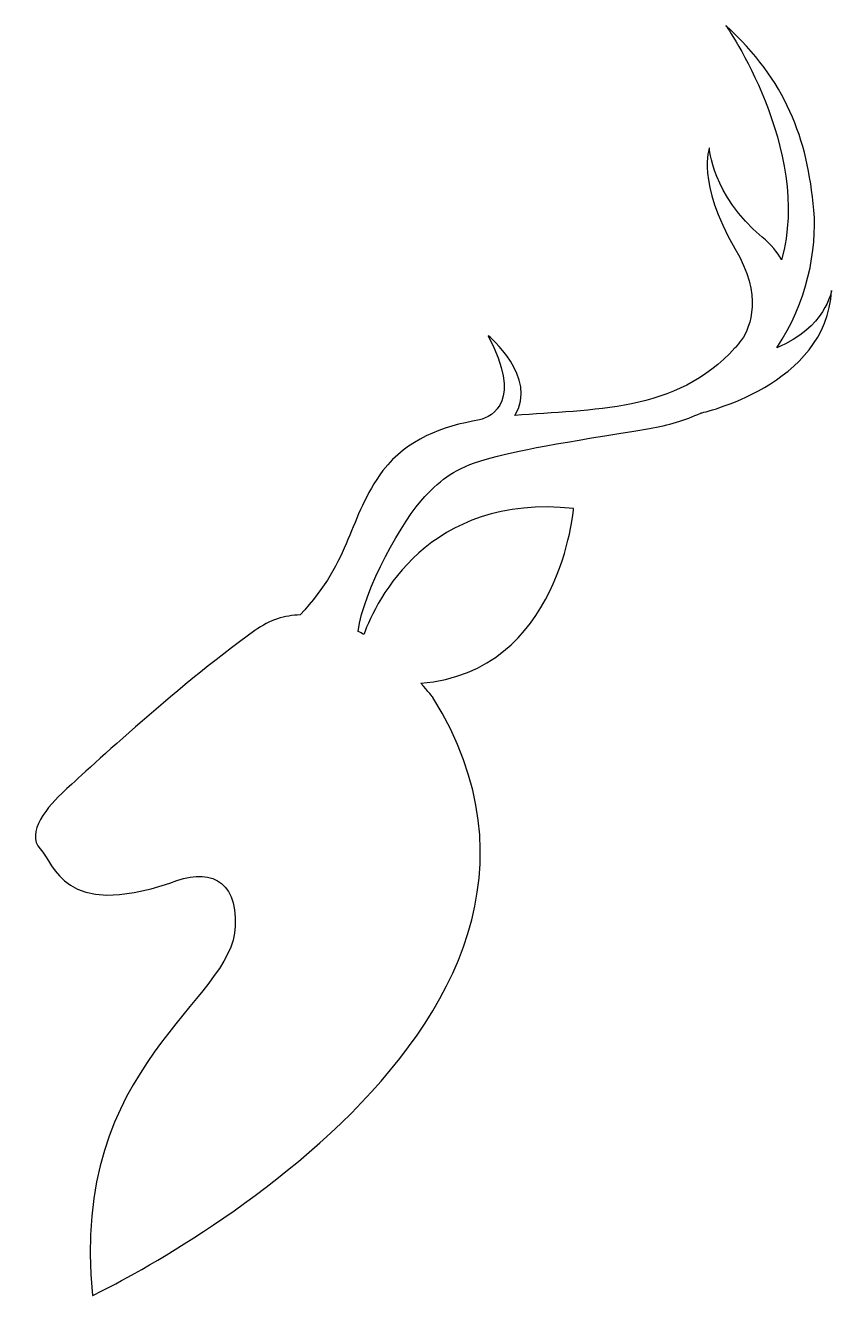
# Model space of a CAD drawing. Header units: centimetres. Extents: x -6.7 to 6.6, y -10.5 to 10.5.
import ezdxf

# ---------------------------------------------------------------- set-up
doc = ezdxf.new("R2010")
doc.units = ezdxf.units.CM
doc.header["$MEASUREMENT"] = 0
doc.layers.add('Layer 1', color=7, linetype='Continuous')

msp = doc.modelspace()

# ---------------------------------------------------------------- linework, layer by layer
at = {"layer": 'Layer 1'}
msp.add_open_spline([(-6.07121, -2.1435), (-5.78776, -1.88849), (-4.30064, -0.48623), (-2.94092, 0.49119), (-2.94092, 0.49119), (-2.69652, 0.66695), (-2.44612, 0.74022), (-2.19831, 0.74784), (-2.19831, 0.74784), (-1.32952, 1.67531), (-1.41538, 2.3364), (-0.8325, 3.12883), (-0.8325, 3.12883), (-0.42507, 3.64186), (0.13402, 3.85567), (0.75881, 3.96153), (0.75881, 3.96153), (0.98156, 4.02056), (1.46612, 4.27511), (0.90327, 5.34832), (0.90327, 5.34832), (0.90327, 5.34832), (1.73568, 4.66644), (1.34031, 4.03347), (1.34031, 4.03347), (2.59941, 4.14438), (4.00739, 4.07125), (4.96841, 5.15128), (4.96841, 5.15128), (4.96841, 5.15128), (4.96841, 5.15099), (4.96841, 5.15099), (4.96841, 5.15099), (4.96841, 5.15099), (4.96934, 5.15136), (4.96934, 5.15136), (4.96934, 5.15136), (5.00636, 5.19256), (5.04247, 5.23574), (5.07859, 5.28106), (5.07859, 5.28106), (5.22707, 5.50151), (5.42755, 6.00422), (4.96842, 6.789), (4.96842, 6.789), (4.32975, 7.88175), (4.54644, 8.44682), (4.54644, 8.44682), (4.54644, 8.44682), (4.54663, 8.44682), (4.58253, 7.67807), (5.41882, 6.97592), (5.41882, 6.97592), (5.56492, 6.85313), (5.66681, 6.72581), (5.73719, 6.60108), (5.73719, 6.60108), (6.24332, 8.43179), (4.81653, 10.46491), (4.81653, 10.46491), (4.81653, 10.46491), (5.80851, 9.55429), (6.16281, 8.61013), (6.26893, 7.4177), (6.26893, 7.4177), (6.32584, 6.77921), (6.15672, 5.8909), (5.65891, 5.15096), (5.65891, 5.15096), (6.45795, 5.47568), (6.56077, 6.09327), (6.56077, 6.09327), (6.56077, 6.09327), (6.48155, 4.52831), (4.40659, 4.0745), (4.40659, 4.0745), (4.40659, 4.0745), (4.40659, 4.0745), (4.40568, 4.0745), (4.40568, 4.0745), (4.40568, 4.0745), (4.15269, 3.9589), (3.87209, 3.87064), (3.55946, 3.82053), (3.55946, 3.82053), (0.7081, 3.36084), (0.42473, 3.29478), (-0.1418, 2.69859), (-0.1418, 2.69859), (-0.48901, 2.33341), (-1.16177, 1.16504), (-1.23794, 0.47543), (-1.23794, 0.47543), (-1.20817, 0.45821), (-1.17724, 0.44318), (-1.1483, 0.42532), (-1.1483, 0.42532), (-0.93909, 0.98965), (-0.08817, 2.75312), (2.30957, 2.50264), (2.30957, 2.50264), (2.30957, 2.50275), (2.09401, -0.19717), (-0.20913, -0.37698), (-0.20913, -0.37698), (-0.0829, -0.51644), (-0.00858, -0.61354), (-0.00858, -0.61354), (-0.00858, -0.61354), (3.4336, -6.18043), (-5.61808, -10.47271), (-5.61808, -10.47271), (-5.61808, -10.47271), (-6.01466, -6.64821), (-3.29533, -5.62787), (-3.2666, -4.38163), (-3.2666, -4.38163), (-3.23805, -3.58812), (-3.71994, -3.41844), (-4.34332, -3.67339), (-4.34332, -3.67339), (-6.10007, -4.26815), (-6.24094, -3.36166), (-6.48274, -3.10665), (-6.48274, -3.10665), (-6.72399, -2.85171), (-6.3545, -2.39829), (-6.07121, -2.1435)], degree=3, knots=[0, 0, 0, 0, 0.03030303, 0.03030303, 0.03030303, 0.03030303, 0.06060606, 0.06060606, 0.06060606, 0.06060606, 0.09090909, 0.09090909, 0.09090909, 0.09090909, 0.12121212, 0.12121212, 0.12121212, 0.12121212, 0.15151515, 0.15151515, 0.15151515, 0.15151515, 0.18181818, 0.18181818, 0.18181818, 0.18181818, 0.21212121, 0.21212121, 0.21212121, 0.21212121, 0.24242424, 0.24242424, 0.24242424, 0.24242424, 0.27272727, 0.27272727, 0.27272727, 0.27272727, 0.3030303, 0.3030303, 0.3030303, 0.3030303, 0.33333333, 0.33333333, 0.33333333, 0.33333333, 0.36363636, 0.36363636, 0.36363636, 0.36363636, 0.39393939, 0.39393939, 0.39393939, 0.39393939, 0.42424242, 0.42424242, 0.42424242, 0.42424242, 0.45454545, 0.45454545, 0.45454545, 0.45454545, 0.48484848, 0.48484848, 0.48484848, 0.48484848, 0.51515152, 0.51515152, 0.51515152, 0.51515152, 0.54545455, 0.54545455, 0.54545455, 0.54545455, 0.57575758, 0.57575758, 0.57575758, 0.57575758, 0.60606061, 0.60606061, 0.60606061, 0.60606061, 0.63636364, 0.63636364, 0.63636364, 0.63636364, 0.66666667, 0.66666667, 0.66666667, 0.66666667, 0.6969697, 0.6969697, 0.6969697, 0.6969697, 0.72727273, 0.72727273, 0.72727273, 0.72727273, 0.75757576, 0.75757576, 0.75757576, 0.75757576, 0.78787879, 0.78787879, 0.78787879, 0.78787879, 0.81818182, 0.81818182, 0.81818182, 0.81818182, 0.84848485, 0.84848485, 0.84848485, 0.84848485, 0.87878788, 0.87878788, 0.87878788, 0.87878788, 0.90909091, 0.90909091, 0.90909091, 0.90909091, 0.93939394, 0.93939394, 0.93939394, 0.93939394, 1, 1, 1, 1], dxfattribs=at)

doc.saveas('drawing.dxf')
